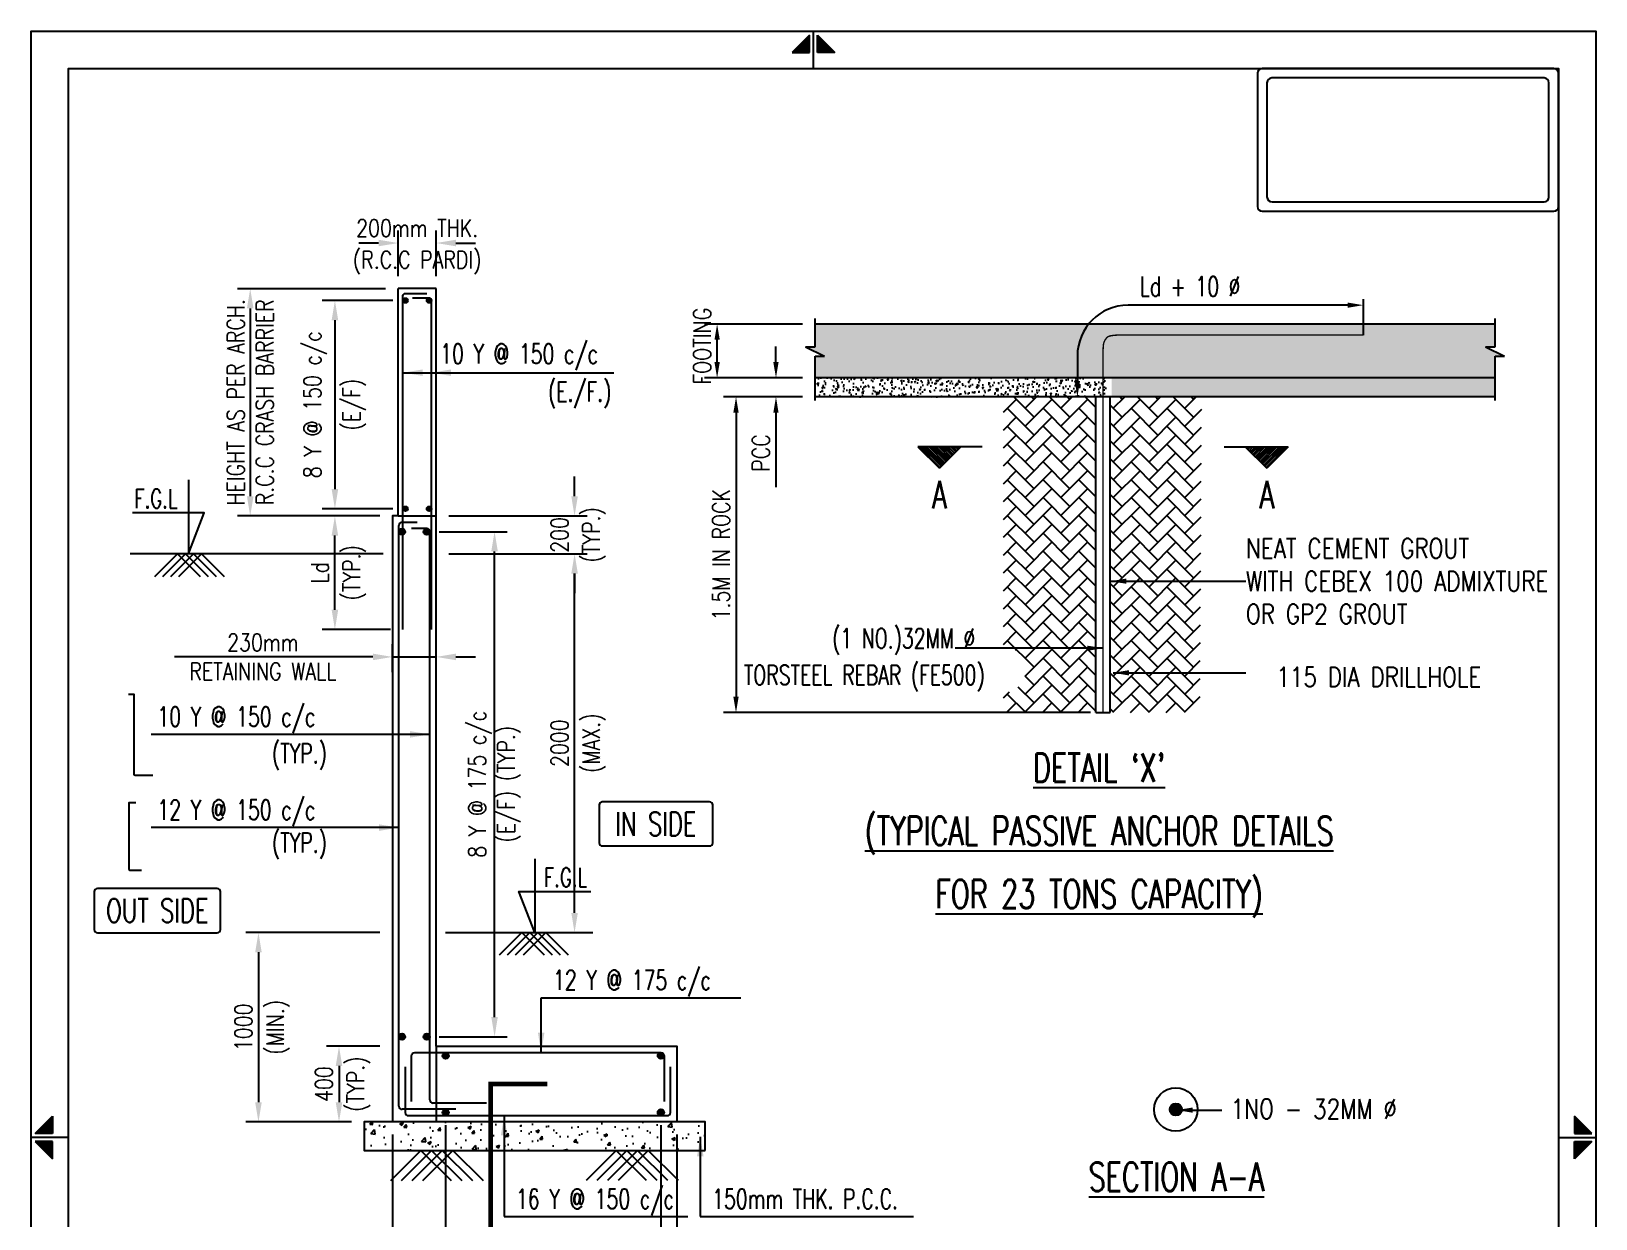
# Model space of a CAD drawing. Extents: x 345615 to 1272425, y -526289 to -156124.
# Drawn here: x 639265 to 664043, y -462405 to -443596 of the extents above; entities that cross this region are included whole.
import ezdxf
from ezdxf.enums import TextEntityAlignment as Align

# ---------------------------------------------------------------- set-up
doc = ezdxf.new("R2010")
doc.units = 0
doc.header["$LTSCALE"] = 500
doc.header["$MEASUREMENT"] = 0
doc.header["$PDMODE"] = 35
doc.header["$PDSIZE"] = -15
doc.linetypes.add('HIDDEN2', pattern=[0.1875, 0.125, -0.0625])
doc.layers.get('DEFPOINTS').update_dxf_attribs({"color": 4})
for name, color, linetype in [('COVER', 2, 'Continuous'), ('DIM', 5, 'Continuous'), ('NO. BEAM', 3, 'Continuous'), ('PNA', 10, 'Continuous'), ('S-BEAM INNER', 4, 'HIDDEN2'), ('S-BEAM OUTER', 4, 'Continuous'), ('S-CONCRET LINE', 4, 'Continuous'), ('S-DIM-1', 5, 'Continuous'), ('S-DROP PANNEL', 3, 'Continuous'), ('S-FOOTING', 4, 'Continuous'), ('S-LEVEL SECTION', 3, 'Continuous'), ('S-PCC', 9, 'Continuous'), ('S-REINFORCEMENT', 6, 'Continuous'), ('S-RETAINING WALL', 6, 'Continuous'), ('S-SECTION MARK', 1, 'Continuous'), ('S-TEXT-1', 4, 'Continuous'), ('S-TITIL', 6, 'Continuous'), ('SCHEDULE LINE-1', 7, 'Continuous'), ('TEXT', 4, 'Continuous'), ('TEXT (SHEET)', 4, 'Continuous'), ('TITLE', 4, 'Continuous')]:
    doc.layers.add(name, color=color, linetype=linetype)
doc.styles.add('ROMANS', font='simplex.shx', dxfattribs={"width": 0.8, "height": 275, "bigfont": 'bigfont.shx'})
doc.dimstyles.new('dim100', dxfattribs={"dimtxt": 250, "dimasz": 250, "dimexe": 200, "dimexo": 200, "dimgap": 100, "dimtad": 1, "dimdec": 0, "dimzin": 0, "dimdsep": 46, "dimtxsty": 'ROMANS', "dimcen": 0, "dimclrd": 5, "dimclre": 5, "dimclrt": 4, "dimadec": 0, "dimazin": 0, "dimtfac": 1, "dimtdec": 0, "dimtix": 1, "dimtofl": 0, "dimtmove": 2, "dimatfit": 3, "dimfxl": 0, "dimtolj": 1, "dimtzin": 0, "dimlwd": -1, "dimlwe": -1, "dimarcsym": 0})
doc.dimstyles.new('dim25', dxfattribs={"dimtxt": 250, "dimasz": 250, "dimexe": 200, "dimexo": 200, "dimgap": 100, "dimtad": 1, "dimdec": 0, "dimlfac": 0.25, "dimzin": 0, "dimdsep": 46, "dimtxsty": 'ROMANS', "dimcen": 0, "dimclrd": 5, "dimclre": 5, "dimclrt": 4, "dimadec": 0, "dimazin": 0, "dimtfac": 1, "dimtdec": 0, "dimtix": 1, "dimtofl": 0, "dimtmove": 2, "dimatfit": 3, "dimfxl": 0, "dimtolj": 1, "dimtzin": 0, "dimlwd": -1, "dimlwe": -1, "dimarcsym": 0})
doc.dimstyles.new('dim33.33', dxfattribs={"dimtxt": 250, "dimasz": 250, "dimexe": 200, "dimexo": 200, "dimgap": 100, "dimtad": 1, "dimdec": 0, "dimlfac": 0.333331, "dimzin": 0, "dimdsep": 46, "dimtxsty": 'ROMANS', "dimcen": 0, "dimclrd": 5, "dimclre": 5, "dimclrt": 4, "dimadec": 0, "dimazin": 0, "dimtfac": 1, "dimtdec": 0, "dimtix": 1, "dimtofl": 0, "dimtmove": 2, "dimatfit": 3, "dimfxl": 0, "dimtolj": 1, "dimtzin": 0, "dimlwd": -1, "dimlwe": -1, "dimarcsym": 0})

# ---------------------------------------------------------------- blocks, each defined once
blk = doc.blocks.new('MID')
at = {"layer": 'TEXT'}
for p, q in [((8.94, 1.07), (4.27, 5.74)), ((4.27, 5.74), (4.27, 1.07)), ((0, 0), (10, 0)), ((4.27, 1.07), (8.94, 1.07)), ((8.94, -1.07), (4.27, -5.74)), ((4.27, -1.07), (8.94, -1.07)), ((4.27, -5.74), (4.27, -1.07))]:
    blk.add_line(p, q, dxfattribs=at)
for points in [[(4.27, 5.74), (8.94, 1.07), (4.27, 1.07)], [(4.27, -5.74), (8.94, -1.07), (4.27, -1.07)]]:
    blk.add_solid(points, dxfattribs=at)
blk = doc.blocks.new('A4')
at = {"layer": 'PNA', "color": 4}
blk.add_lwpolyline([(261008, -3862), (241268, -3862), (241268, 24056), (261008, 24056)], close=True, dxfattribs=at)
at = {"layer": 'PNA', "color": 3}
blk.add_lwpolyline([(260538, -3392), (241738, -3392), (241738, 23586), (260538, 23586)], close=True, dxfattribs=at)
at = {"layer": 'TEXT (SHEET)', "color": 4, "xscale": -46.99999999999999, "yscale": 46.99999999999999, "zscale": 46.99999999999999, "rotation": 270}
blk.add_blockref('MID', (251138, 23586), dxfattribs=at)
at = {"layer": 'TEXT (SHEET)', "color": 4, "yscale": 46.99999999999999, "zscale": 46.99999999999999}
for p, xscale in [((241738, 10097), -46.99999999999999), ((260538, 10097), 46.99999999999999)]:
    blk.add_blockref('MID', p, dxfattribs=dict(at, xscale=xscale))
blk = doc.blocks.new('*D642')
at = {"layer": 'DEFPOINTS', "color": 0}
for p in [(645678, -453506), (644988, -453949), (645678, -453949)]:
    blk.add_point(p, dxfattribs=at)
at = {"layer": 'S-DIM-1', "color": 5}
for p, q in [((644988, -453749), (644988, -453306)), ((645678, -453749), (645678, -453306))]:
    blk.add_line(p, q, dxfattribs=at)
at = {"layer": 'S-DIM-1', "color": 5, "lineweight": -3}
for p, q in [((644675, -453506), (641532, -453506)), ((644988, -453506), (645678, -453506)), ((645990, -453506), (646303, -453506))]:
    blk.add_line(p, q, dxfattribs=at)
at = {"layer": 'S-DIM-1', "color": 5}
for points in [[(644675, -453558), (644675, -453454), (644988, -453506)], [(645990, -453454), (645990, -453558), (645678, -453506)]]:
    blk.add_solid(points, dxfattribs=at)
at = {"layer": 'S-DIM-1', "color": 4, "insert": (642934, -453506), "char_height": 275, "attachment_point": 5, "style": 'ROMANS'}
blk.add_mtext('\\A1;{230mm\\PRETAINING WALL}', dxfattribs=at)
blk = doc.blocks.new('*D643')
at = {"layer": 'DEFPOINTS', "color": 0}
for p in [(645828, -460723), (649238, -460723), (649238, -463528)]:
    blk.add_point(p, dxfattribs=at)
at = {"layer": 'S-DIM-1', "color": 5}
for p, q in [((645828, -460923), (645828, -463728)), ((649238, -460923), (649238, -463728)), ((646140, -463528), (648925, -463528))]:
    blk.add_line(p, q, dxfattribs=at)
for points in [[(646140, -463476), (646140, -463580), (645828, -463528)], [(648925, -463580), (648925, -463476), (649238, -463528)]]:
    blk.add_solid(points, dxfattribs=at)
at = {"layer": 'S-DIM-1', "color": 4, "insert": (647533, -463528), "char_height": 275, "attachment_point": 5, "style": 'ROMANS'}
blk.add_mtext('\\A1;{12 Y @ 150 c/c\\P(T&B)}', dxfattribs=at)
blk = doc.blocks.new('*D644')
at = {"layer": 'DEFPOINTS', "color": 0}
for p in [(645190, -447860), (644074, -451160), (645190, -451160)]:
    blk.add_point(p, dxfattribs=at)
at = {"layer": 'S-DIM-1', "color": 5}
for p, q in [((644990, -447860), (643874, -447860)), ((644074, -448173), (644074, -450848)), ((644990, -451160), (643874, -451160))]:
    blk.add_line(p, q, dxfattribs=at)
for points in [[(644126, -448173), (644022, -448173), (644074, -447860)], [(644022, -450848), (644126, -450848), (644074, -451160)]]:
    blk.add_solid(points, dxfattribs=at)
at = {"layer": 'S-DIM-1', "color": 4, "char_height": 275, "attachment_point": 5, "rotation": 90, "style": 'ROMANS'}
for s, insert in [('\\A1;{8 Y @ 150 c/c', (643764, -449510)), ('(E/F)}', (644383, -449510))]:
    blk.add_mtext(s, dxfattribs=dict(at, insert=insert))
blk = doc.blocks.new('*D645')
at = {"layer": 'DEFPOINTS', "color": 0}
for p in [(645078, -447673), (642733, -451273), (644988, -451273)]:
    blk.add_point(p, dxfattribs=at)
at = {"layer": 'S-DIM-1', "color": 5}
for p, q in [((644878, -447673), (642533, -447673)), ((642733, -447985), (642733, -450960)), ((644788, -451273), (642533, -451273))]:
    blk.add_line(p, q, dxfattribs=at)
for points in [[(642785, -447985), (642681, -447985), (642733, -447673)], [(642681, -450960), (642785, -450960), (642733, -451273)]]:
    blk.add_solid(points, dxfattribs=at)
at = {"layer": 'S-DIM-1', "color": 4, "insert": (642733, -449473), "char_height": 275, "attachment_point": 5, "rotation": 90, "style": 'ROMANS'}
blk.add_mtext('\\A1;{HEIGHT AS PER ARCH.\\PR.C.C CRASH BARRIER}', dxfattribs=at)
blk = doc.blocks.new('*D646')
at = {"layer": 'DEFPOINTS', "color": 0}
for p in [(644074, -451273), (644988, -451273), (645153, -453073)]:
    blk.add_point(p, dxfattribs=at)
at = {"layer": 'S-DIM-1', "color": 5}
for p, q in [((644788, -451273), (643874, -451273)), ((644074, -452760), (644074, -451585)), ((644953, -453073), (643874, -453073))]:
    blk.add_line(p, q, dxfattribs=at)
for points in [[(644126, -451585), (644022, -451585), (644074, -451273)], [(644022, -452760), (644126, -452760), (644074, -453073)]]:
    blk.add_solid(points, dxfattribs=at)
at = {"layer": 'S-DIM-1', "color": 4, "char_height": 275, "attachment_point": 5, "rotation": 90, "style": 'ROMANS'}
for s, insert in [('(TYP.)}', (644383, -452173)), ('\\A1;{Ld', (643836, -452173))]:
    blk.add_mtext(s, dxfattribs=dict(at, insert=insert))
blk = doc.blocks.new('*D647')
at = {"layer": 'DEFPOINTS', "color": 0}
for p in [(645078, -446950), (645078, -447673), (645678, -447673)]:
    blk.add_point(p, dxfattribs=at)
at = {"layer": 'S-DIM-1', "color": 5}
for p, q in [((645078, -447473), (645078, -446750)), ((645678, -447473), (645678, -446750)), ((644765, -446950), (644453, -446950)), ((645990, -446950), (646303, -446950))]:
    blk.add_line(p, q, dxfattribs=at)
for points in [[(644765, -447002), (644765, -446898), (645078, -446950)], [(645990, -446898), (645990, -447002), (645678, -446950)]]:
    blk.add_solid(points, dxfattribs=at)
at = {"layer": 'S-DIM-1', "color": 4, "char_height": 275, "attachment_point": 5, "style": 'ROMANS'}
for s, insert in [('\\A1;{200mm THK.', (645378, -446713)), ('(R.C.C PARDI)}', (645378, -447260))]:
    blk.add_mtext(s, dxfattribs=dict(at, insert=insert))
blk = doc.blocks.new('*D648')
at = {"layer": 'DEFPOINTS', "color": 0}
for p in [(644988, -460873), (649488, -460873), (649488, -464808)]:
    blk.add_point(p, dxfattribs=at)
at = {"layer": 'S-DIM-1', "color": 5}
for p, q in [((644988, -461073), (644988, -465008)), ((649488, -461073), (649488, -465008)), ((645300, -464808), (649175, -464808))]:
    blk.add_line(p, q, dxfattribs=at)
for points in [[(645300, -464756), (645300, -464860), (644988, -464808)], [(649175, -464860), (649175, -464756), (649488, -464808)]]:
    blk.add_solid(points, dxfattribs=at)
at = {"layer": 'S-DIM-1', "color": 4, "insert": (647238, -464571), "char_height": 275, "attachment_point": 5, "style": 'ROMANS'}
blk.add_mtext('\\A1;1500', dxfattribs=at)
blk = doc.blocks.new('*D649')
at = {"layer": 'DEFPOINTS', "color": 0}
for p in [(645678, -451273), (645678, -451873), (647870, -451873)]:
    blk.add_point(p, dxfattribs=at)
at = {"layer": 'S-DIM-1', "color": 5}
for p, q in [((647870, -450960), (647870, -450648)), ((645878, -451273), (648070, -451273)), ((645878, -451873), (648070, -451873)), ((647870, -452185), (647870, -452498))]:
    blk.add_line(p, q, dxfattribs=at)
for points in [[(647818, -450960), (647922, -450960), (647870, -451273)], [(647922, -452185), (647818, -452185), (647870, -451873)]]:
    blk.add_solid(points, dxfattribs=at)
at = {"layer": 'S-DIM-1', "color": 4, "char_height": 275, "attachment_point": 5, "rotation": 90, "style": 'ROMANS'}
for s, insert in [('(TYP.)}', (648179, -451573)), ('\\A1;{200', (647632, -451573))]:
    blk.add_mtext(s, dxfattribs=dict(at, insert=insert))
blk = doc.blocks.new('*D650')
at = {"layer": 'DEFPOINTS', "color": 0}
for p in [(645528, -451523), (646603, -451523), (645528, -459523)]:
    blk.add_point(p, dxfattribs=at)
at = {"layer": 'S-DIM-1', "color": 5}
for p, q in [((645728, -451523), (646803, -451523)), ((646603, -459210), (646603, -451835)), ((645728, -459523), (646803, -459523))]:
    blk.add_line(p, q, dxfattribs=at)
for points in [[(646655, -451835), (646551, -451835), (646603, -451523)], [(646551, -459210), (646655, -459210), (646603, -459523)]]:
    blk.add_solid(points, dxfattribs=at)
at = {"layer": 'S-DIM-1', "color": 4, "insert": (646603, -455523), "char_height": 275, "attachment_point": 5, "rotation": 90, "style": 'ROMANS'}
blk.add_mtext('\\A1;{8 Y @ 175 c/c\\P(E/F) (TYP.)}', dxfattribs=at)
blk = doc.blocks.new('*D651')
at = {"layer": 'DEFPOINTS', "color": 0}
for p in [(644988, -457873), (642863, -460873), (644538, -460873)]:
    blk.add_point(p, dxfattribs=at)
at = {"layer": 'S-DIM-1', "color": 5}
for p, q in [((644788, -457873), (642663, -457873)), ((642863, -458185), (642863, -460560)), ((644338, -460873), (642663, -460873))]:
    blk.add_line(p, q, dxfattribs=at)
for points in [[(642915, -458185), (642811, -458185), (642863, -457873)], [(642811, -460560), (642915, -460560), (642863, -460873)]]:
    blk.add_solid(points, dxfattribs=at)
at = {"layer": 'S-DIM-1', "color": 4, "char_height": 275, "attachment_point": 5, "rotation": 90, "style": 'ROMANS'}
for s, insert in [('\\A1;1000', (642625, -459373)), ('(MIN.)', (643172, -459373))]:
    blk.add_mtext(s, dxfattribs=dict(at, insert=insert))
blk = doc.blocks.new('*D652')
at = {"layer": 'DEFPOINTS', "color": 0}
for p in [(644988, -459673), (644139, -460873), (644538, -460873)]:
    blk.add_point(p, dxfattribs=at)
at = {"layer": 'S-DIM-1', "color": 5}
for p, q in [((644788, -459673), (643939, -459673)), ((644139, -459985), (644139, -460560)), ((644338, -460873), (643939, -460873))]:
    blk.add_line(p, q, dxfattribs=at)
for points in [[(644191, -459985), (644087, -459985), (644139, -459673)], [(644087, -460560), (644191, -460560), (644139, -460873)]]:
    blk.add_solid(points, dxfattribs=at)
at = {"layer": 'S-DIM-1', "color": 4, "char_height": 275, "attachment_point": 5, "rotation": 90, "style": 'ROMANS'}
for s, insert in [('(TYP.)}', (644448, -460273)), ('\\A1;{400', (643901, -460273))]:
    blk.add_mtext(s, dxfattribs=dict(at, insert=insert))
blk = doc.blocks.new('*D653')
at = {"layer": 'DEFPOINTS', "color": 0}
for p in [(645678, -451873), (647870, -451873), (645745, -457873)]:
    blk.add_point(p, dxfattribs=at)
at = {"layer": 'S-DIM-1', "color": 5}
for p, q in [((645878, -451873), (648070, -451873)), ((647870, -457560), (647870, -452185)), ((645945, -457873), (648070, -457873))]:
    blk.add_line(p, q, dxfattribs=at)
for points in [[(647922, -452185), (647818, -452185), (647870, -451873)], [(647818, -457560), (647922, -457560), (647870, -457873)]]:
    blk.add_solid(points, dxfattribs=at)
at = {"layer": 'S-DIM-1', "color": 4, "char_height": 275, "attachment_point": 5, "rotation": 90, "style": 'ROMANS'}
for s, insert in [('\\A1;{2000', (647632, -454873)), ('(MAX.)}', (648179, -454873))]:
    blk.add_mtext(s, dxfattribs=dict(at, insert=insert))
blk = doc.blocks.new('*D654')
at = {"layer": 'DEFPOINTS', "color": 0}
for p in [(651060, -449087), (651680, -449087), (651680, -449387)]:
    blk.add_point(p, dxfattribs=at)
at = {"layer": 'S-SECTION MARK', "color": 5}
for p, q in [((651060, -448837), (651060, -448587)), ((651480, -449087), (650860, -449087)), ((651480, -449387), (650860, -449387)), ((651060, -449637), (651060, -450816))]:
    blk.add_line(p, q, dxfattribs=at)
for points in [[(651018, -448837), (651101, -448837), (651060, -449087)], [(651101, -449637), (651018, -449637), (651060, -449387)]]:
    blk.add_solid(points, dxfattribs=at)
at = {"layer": 'S-SECTION MARK', "color": 4, "insert": (650822, -450351), "char_height": 275, "attachment_point": 5, "rotation": 90, "style": 'ROMANS'}
blk.add_mtext('\\A1; PCC', dxfattribs=at)
blk = doc.blocks.new('*D655')
at = {"layer": 'DEFPOINTS', "color": 0}
for p in [(650128, -448233), (651680, -448233), (651680, -449087)]:
    blk.add_point(p, dxfattribs=at)
at = {"layer": 'S-SECTION MARK', "color": 5}
for p, q in [((651480, -448233), (649928, -448233)), ((650128, -448837), (650128, -448483)), ((651480, -449087), (649928, -449087))]:
    blk.add_line(p, q, dxfattribs=at)
for points in [[(650170, -448483), (650086, -448483), (650128, -448233)], [(650086, -448837), (650170, -448837), (650128, -449087)]]:
    blk.add_solid(points, dxfattribs=at)
at = {"layer": 'S-SECTION MARK', "color": 4, "insert": (649891, -448660), "char_height": 275, "attachment_point": 5, "rotation": 90, "style": 'ROMANS'}
blk.add_mtext('\\A1;{ FOOTING}', dxfattribs=at)
blk = doc.blocks.new('*D656')
at = {"layer": 'DEFPOINTS', "color": 0}
for p in [(651680, -449387), (650427, -454387), (656240, -454387)]:
    blk.add_point(p, dxfattribs=at)
at = {"layer": 'S-SECTION MARK', "color": 5}
for p, q in [((651480, -449387), (650227, -449387)), ((650427, -449637), (650427, -454137)), ((656040, -454387), (650227, -454387))]:
    blk.add_line(p, q, dxfattribs=at)
for points in [[(650469, -449637), (650385, -449637), (650427, -449387)], [(650385, -454137), (650469, -454137), (650427, -454387)]]:
    blk.add_solid(points, dxfattribs=at)
at = {"layer": 'S-SECTION MARK', "color": 4, "insert": (650190, -451887), "char_height": 275, "attachment_point": 5, "rotation": 90, "style": 'ROMANS'}
blk.add_mtext('\\A1;{1.5M IN ROCK }', dxfattribs=at)

msp = doc.modelspace()

# ---------------------------------------------------------------- hatches: boundary and pattern name
h = msp.add_hatch()
h.set_pattern_fill('AR-HBONE', color=8, scale=50, style=0)
h.set_pattern_definition([(45, (868269.89, -456639.42), (0, 282.84271), [600, -200]), (135, (868411.31, -456498), (0, 282.84271), [600, -200])])
edge = h.paths.add_edge_path()
edge.add_arc((654654.078, -453707.886), 367, 271.1226722, 448.8773278)
edge.add_line((654661.269, -453340.956), (654661.269, -449386.745))
edge.add_line((654661.269, -449386.745), (656125.085, -449386.745))
edge.add_line((656125.085, -449386.745), (656125.085, -454386.745))
edge.add_line((656125.085, -454386.745), (654661.269, -454386.745))
edge.add_line((654661.269, -454386.745), (654661.269, -454074.815))
h = msp.add_hatch()
h.set_pattern_fill('AR-HBONE', color=8, scale=50, style=0)
h.set_pattern_definition([(45, (867968.93, -456639.42), (0, 282.84271), [600, -200]), (135, (868110.35, -456498), (0, 282.84271), [600, -200])])
h.paths.add_polyline_path([(656366.439, -454386.745), (657775.781, -454386.745), (657804.633, -449386.745), (656355.085, -449386.745)])
at = {"layer": 'S-PCC'}
h = msp.add_hatch(dxfattribs=at)
h.set_pattern_fill('AR-CONC', color=252, scale=30)
h.set_pattern_definition([(50, (868244.01, -456639.42), (215.17805, -18.82564), [22.5, -247.5]), (355, (868244.01, -456639.42), (-41.6254, 225.65764), [18, -198]), (100.45144, (868261.94, -456640.99), (173.55265, 206.832), [19.12206, -210.34263]), (46.1842, (868244, -456579.42), (320.1724, -49.6558), [33.75, -371.25]), (96.63564, (868270.7, -456583.56), (280.3986, 292.2356), [28.6831, -315.51413]), (351.18416, (868244, -456579.42), (280.3986, 292.2356), [27, -297]), (21, (868274.01, -456594.42), (179.07212, -120.78567), [22.5, -247.5]), (326, (868274.01, -456594.42), (72.9946, 217.54501), [18, -198]), (71.45144, (868288.94, -456604.48), (252.06671, 96.75935), [19.12206, -210.34263]), (37.5, (868244.01, -456639.42), (3.647957, 99.868156), [0, -195.6, 0, -201, 0, -198.75]), (7.5, (868244.01, -456639.42), (78.92086, 118.323514), [0, -114.6, 0, -191.1, 0, -75.75]), (327.5, (868177.11, -456639.42), (160.14673, -6.766462), [0, -75, 0, -234, 0, -310.5]), (317.5, (868147.11, -456639.42), (174.95585, 30.031495), [0, -97.5, 0, -155.4, 0, -220.5])])
h.paths.add_polyline_path([(651680.235, -449086.745), (651680.235, -449386.745), (656325.81, -449386.745), (656325.81, -449086.745)])
h = msp.add_hatch(dxfattribs=at)
h.set_pattern_fill('AR-CONC', color=252, scale=30)
h.set_pattern_definition([(50, (-3835540.92, 129452.61), (215.178055, -18.8256405), [22.5, -247.5]), (355, (-3835540.92, 129452.61), (-41.6254, 225.65764), [18, -198]), (100.4514445, (-3835523, 129451.05), (173.552654, 206.831997), [19.122058, -210.342634]), (46.1842, (-3835540.92, 129512.61), (320.172399, -49.655784), [33.75, -371.25]), (96.6356355, (-3835514.24, 129508.48), (280.398584, 292.23558), [28.683103, -315.514128]), (351.184164, (-3835540.92, 129512.6), (280.398584, 292.23558), [27, -297]), (21, (-3835510.92, 129497.61), (179.0721156, -120.785667), [22.5, -247.5]), (326, (-3835510.92, 129497.61), (72.9946, 217.545014), [18, -198]), (71.451445, (-3835496, 129487.55), (252.066713, 96.759346), [19.122057, -210.342634]), (37.5, (-3835540.92, 129452.614), (3.6479566, 99.8681561), [0, -195.6, 0, -201, 0, -198.75]), (7.5, (-3835540.92, 129452.61), (78.9208612, 118.3235136), [0, -114.6, 0, -191.1, 0, -75.75]), (327.5, (-3835607.82, 129452.614), (160.1467309, -6.7664615), [0, -75, 0, -234, 0, -310.5]), (317.5, (-3835637.82, 129452.61), (174.955851, 30.0314947), [0, -97.5, 0, -155.4, 0, -220.5])])
h.paths.add_polyline_path([(662449.706, -449386.745), (662449.706, -449086.745), (656375.81, -449086.745), (656375.81, -449386.745)])
at = {"layer": 'S-PCC', "linetype": 'ByBlock'}
h = msp.add_hatch(dxfattribs=at)
h.set_pattern_fill('AR-CONC,_O', color=8, scale=75)
h.set_pattern_definition([(50, (591899.8, -203751.4), (537.9451, -47.0641), [56.25, -618.75]), (355, (591899.8, -203751.4), (-104.0635, 564.1441), [45, -495]), (100.45144, (591944.6, -203755.3), (433.8816, 517.08), [47.8051, -525.8566]), (46.1842, (591899.8, -203601.4), (800.431, -124.1395), [84.375, -928.125]), (96.63564, (591966.5, -203611.74), (700.9965, 730.589), [71.7078, -788.7853]), (351.18416, (591899.8, -203601.4), (700.9965, 730.589), [67.5, -742.5]), (21, (591974.8, -203638.9), (447.6803, -301.9642), [56.25, -618.75]), (326, (591974.8, -203638.9), (182.4865, 543.8625), [45, -495]), (71.45144, (592012.1, -203664.06), (630.1668, 241.8984), [47.8051, -525.8566]), (37.5, (591899.8, -203751.4), (9.11989, 249.67039), [0, -489, 0, -502.5, 0, -496.875]), (7.5, (591899.8, -203751.4), (197.30215, 295.80878), [0, -286.5, 0, -477.75, 0, -189.375]), (327.5, (591732.54, -203751.4), (400.36683, -16.91615), [0, -187.5, 0, -585, 0, -776.25]), (317.5, (591657.54, -203751.4), (437.38963, 75.07874), [0, -243.75, 0, -388.5, 0, -551.25])])
h.paths.add_polyline_path([(644537.528, -460872.526), (644537.528, -461322.526), (649937.528, -461322.526), (649937.528, -460872.526)])
at = {"layer": 'S-REINFORCEMENT'}
h = msp.add_hatch(color=4, dxfattribs=at)
h.dxf.hatch_style = 1
h.paths.add_polyline_path([(657488.316, -460675.647, 1), (657296.316, -460675.647, 1)])
at = {"layer": 'S-SECTION MARK', "ltscale": 5}
h = msp.add_hatch(dxfattribs=at)
h.set_pattern_fill('ANSI31', color=256, scale=215.508705, angle=180, style=0)
h.set_pattern_definition([(315, (560401.03, -447881.486), (-19.048458, -19.048458), [])])
h.paths.add_polyline_path([(653647.456, -450514.12), (653307.625, -450180.209), (653987.288, -450180.209)])
h = msp.add_hatch(dxfattribs=at)
h.set_pattern_fill('ANSI31', color=256, scale=215.508705, style=0)
h.set_pattern_definition([(225, (752079.14, -447881.486), (19.048458, -19.048458), [])])
h.paths.add_polyline_path([(658832.713, -450514.12), (659172.545, -450180.209), (658492.881, -450180.209)])
at = {"layer": 'S-TEXT-1'}
h = msp.add_hatch(dxfattribs=at)
h.set_pattern_fill('DOTS', color=252, scale=1000)
h.set_pattern_definition([(0, (-3835540.92, 131550.98), (31.25, 62.5), [0, -62.5])])
h.paths.add_polyline_path([(662449.706, -449086.745), (662449.706, -448742.99), (662599.706, -448742.99), (662299.706, -448592.99), (662449.706, -448592.99), (662449.706, -448233.117), (660364.088, -448233.117), (660364.088, -448407.651), (656479.645, -448407.651), (656439.983, -448409.537), (656399.125, -448413.339), (656367.538, -448418.267), (656343.776, -448424.1), (656326.391, -448430.615), (656313.934, -448437.59), (656304.96, -448444.804), (656298.019, -448452.034), (656291.896, -448459.111), (656286.293, -448466.084), (656281.144, -448473.055), (656276.384, -448480.124), (656271.945, -448487.393), (656267.762, -448494.964), (656263.769, -448502.939), (656259.9, -448511.418), (656256.116, -448520.701), (656252.495, -448531.875), (656249.142, -448546.224), (656246.162, -448565.031), (656243.661, -448589.582), (656241.744, -448621.16), (656240.517, -448661.049), (656240.085, -448710.533), (656240.085, -449086.745)])
h.paths.add_polyline_path([(656240.085, -449086.745), (656240.085, -448710.533), (656240.517, -448661.049), (656241.744, -448621.16), (656243.661, -448589.582), (656246.162, -448565.031), (656249.142, -448546.224), (656252.495, -448531.875), (656256.116, -448520.701), (656259.9, -448511.418), (656263.769, -448502.939), (656267.762, -448494.964), (656271.945, -448487.393), (656276.384, -448480.124), (656281.144, -448473.055), (656286.293, -448466.084), (656291.896, -448459.111), (656298.019, -448452.034), (656304.96, -448444.804), (656313.934, -448437.59), (656326.391, -448430.615), (656343.776, -448424.1), (656367.538, -448418.267), (656399.125, -448413.339), (656439.983, -448409.537), (656479.645, -448407.651), (660364.088, -448407.651), (660364.088, -448233.117), (656012.84, -448233.117, 0.171564731), (655834.078, -448738.757), (655834.078, -449086.745)])
h.paths.add_polyline_path([(651530.235, -448592.99), (651830.235, -448742.99), (651680.235, -448742.99), (651680.235, -449086.745), (655834.078, -449086.745), (655834.078, -448738.757, -0.171564731), (656012.84, -448233.117), (651680.235, -448233.117), (651680.235, -448592.99)])

# ---------------------------------------------------------------- linework, layer by layer
at = {"color": 170}
msp.add_line((660364.088, -448407.651), (660364.088, -447837.257), dxfattribs=at)
for p, q in [((651680.235, -448592.99), (651680.235, -448142.99)), ((662449.706, -448592.99), (662449.706, -448142.99)), ((651530.235, -448592.99), (651680.235, -448592.99)), ((651530.235, -448592.99), (651830.235, -448742.99)), ((662299.706, -448592.99), (662449.706, -448592.99)), ((662299.706, -448592.99), (662599.706, -448742.99)), ((651680.235, -448742.99), (651830.235, -448742.99)), ((651680.235, -449446.619), (651680.235, -448742.99)), ((662449.706, -448742.99), (662599.706, -448742.99)), ((662449.706, -449446.619), (662449.706, -448742.99)), ((656355.085, -454386.745), (656355.085, -449386.745))]:
    msp.add_line(p, q)
at = {"color": 10}
for p, q in [((656125.085, -454386.745), (656125.085, -449386.745)), ((656355.085, -454386.745), (656355.085, -449386.745)), ((656125.085, -454386.745), (656355.085, -454386.745))]:
    msp.add_line(p, q, dxfattribs=at)
at = {"color": 170}
msp.add_lwpolyline([(660114.088, -447934.257), (656638.578, -447934.257, 0.414213562), (655834.078, -448738.757), (655834.078, -449136.745)], format="xyb", dxfattribs=at)
for points in [[(660114.088, -447892.59), (660364.088, -447934.257), (660114.088, -447975.924)], [(655875.745, -449136.745), (655834.078, -449386.745), (655792.412, -449136.745)]]:
    msp.add_solid(points, dxfattribs=at)
at = {"layer": 'COVER', "color": 1}
msp.add_circle((657392.591, -460675.647), 345, dxfattribs=at)
at = {"layer": 'NO. BEAM', "color": 7}
for points in [[(650008.463, -455800.621), (648308.463, -455800.621, 0.414213562), (648258.463, -455850.621), (648258.463, -456450.621, 0.414213562), (648308.463, -456500.621), (650008.463, -456500.621, 0.414213562), (650058.463, -456450.621), (650058.463, -455850.621, 0.414213562)], [(642211.315, -457174.194), (640311.315, -457174.194, 0.414213562), (640261.315, -457224.194), (640261.315, -457824.194, 0.414213562), (640311.315, -457874.194), (642211.315, -457874.194, 0.414213562), (642261.315, -457824.194), (642261.315, -457224.194, 0.414213562)]]:
    msp.add_lwpolyline(points, format="xyb", close=True, dxfattribs=at)
at = {"layer": 'S-BEAM INNER', "color": 8, "ltscale": 1500, "elevation": -24.95}
msp.add_lwpolyline([(645077.528, -451272.526), (645677.528, -451272.526)], dxfattribs=at)
at = {"layer": 'S-BEAM OUTER', "ltscale": 2, "elevation": -24.95}
msp.add_lwpolyline([(645077.528, -451272.526), (645077.528, -447672.526)], dxfattribs=at)
at = {"layer": 'S-CONCRET LINE'}
for p, q in [((645677.528, -447672.526, -24.95), (645077.528, -447672.526, -24.95)), ((645677.528, -451272.526, -24.95), (645677.528, -447672.526, -24.95)), ((662449.706, -448233.117), (651680.235, -448233.117)), ((662449.706, -449086.745), (651680.235, -449086.745)), ((662449.706, -449386.745), (651680.235, -449386.745))]:
    msp.add_line(p, q, dxfattribs=at)
at = {"layer": 'S-FOOTING', "elevation": -24.95}
msp.add_lwpolyline([(645677.528, -459672.526), (649487.528, -459672.526), (649487.528, -460872.526), (644987.528, -460872.526)], dxfattribs=at)
at = {"layer": 'S-LEVEL SECTION'}
for p, q in [((644837.528, -451872.526, -24.95), (640832.295, -451872.526)), ((645827.528, -457872.526, -24.95), (648161.482, -457872.526))]:
    msp.add_line(p, q, dxfattribs=at)
for points in [[(641754.148, -450702.126), (641754.148, -451872.526), (642004.148, -451222.526), (640866.551, -451222.526)], [(647239.629, -456702.126), (647239.629, -457872.526), (646989.629, -457222.526), (648127.226, -457222.526)]]:
    msp.add_lwpolyline(points, dxfattribs=at)
at = {"layer": 'S-PCC', "color": 8}
for points in [[(641222.045, -452230.498), (641580.017, -451872.526), (641937.99, -452230.498)], [(641348.607, -452230.498), (641706.58, -451872.526), (642064.553, -452230.498)], [(641475.17, -452230.498), (641833.142, -451872.526), (642191.115, -452230.498)], [(641601.732, -452230.498), (641959.705, -451872.526), (642317.678, -452230.498)], [(647392.045, -458230.498), (647034.072, -457872.526), (646676.099, -458230.498)], [(647518.607, -458230.498), (647160.634, -457872.526), (646802.662, -458230.498)], [(647645.17, -458230.498), (647287.197, -457872.526), (646929.224, -458230.498)], [(647771.732, -458230.498), (647413.759, -457872.526), (647055.787, -458230.498)]]:
    msp.add_lwpolyline(points, dxfattribs=at)
at = {"layer": 'S-PCC', "color": 8, "linetype": 'ByBlock', "elevation": -24.95}
msp.add_lwpolyline([(649937.528, -461322.526), (649937.528, -460872.526), (644537.528, -460872.526), (644537.528, -461322.526)], close=True, dxfattribs=at)
at = {"layer": 'S-PCC', "color": 8, "elevation": -24.95}
for points in [[(644960.231, -461799.823), (645437.528, -461322.526), (645914.825, -461799.823)], [(645128.981, -461799.823), (645606.278, -461322.526), (646083.575, -461799.823)], [(645297.731, -461799.823), (645775.028, -461322.526), (646252.325, -461799.823)], [(645466.481, -461799.823), (645943.778, -461322.526), (646421.075, -461799.823)], [(649008.575, -461799.823), (648531.278, -461322.526), (648053.981, -461799.823)], [(649177.325, -461799.823), (648700.028, -461322.526), (648222.731, -461799.823)], [(649346.075, -461799.823), (648868.778, -461322.526), (648391.481, -461799.823)], [(649514.825, -461799.823), (649037.528, -461322.526), (648560.231, -461799.823)]]:
    msp.add_lwpolyline(points, dxfattribs=at)
at = {"layer": 'S-REINFORCEMENT', "color": 5}
for p, q in [((645087.528, -460622.526, -24.95), (645087.528, -451422.526, -24.95)), ((645137.528, -451372.526, -24.95), (645377.528, -451372.526, -24.95)), ((645527.528, -451472.526, -24.95), (645287.528, -451472.526, -24.95)), ((645577.528, -460522.526, -24.95), (645577.528, -451522.526, -24.95)), ((646477.528, -460572.526, -24.95), (645627.528, -460572.526, -24.95)), ((645987.528, -460672.526, -24.95), (645137.528, -460672.526, -24.95))]:
    msp.add_line(p, q, dxfattribs=at)
for points, elevation in [([(645152.528, -453072.526), (645152.528, -447785.026, -0.414213562), (645190.028, -447747.526), (645527.528, -447747.526)], -24.95), ([(645602.528, -453072.526), (645602.528, -447860.026, 0.414213562), (645565.028, -447822.526), (645302.528, -447822.526)], -24.95), ([(641192.93, -455383.155), (640909.596, -455383.155, -0.414213562), (640892.93, -455366.488), (640892.93, -454099.822), (640805.405, -454099.822)], -1024321.052), ([(640920.13, -455818.683), (640811.644, -455818.683), (640811.644, -456868.683, 0.414213562), (640828.31, -456885.35), (641011.644, -456885.35)], -24.95), ([(645287.528, -460547.526), (645287.528, -459822.526, -0.414213562), (645337.528, -459772.526), (649237.528, -459772.526, -0.414213562), (649287.528, -459822.526), (649287.528, -460547.526)], -24.95), ([(645187.528, -459997.526), (645187.528, -460722.526, 0.414213562), (645237.528, -460772.526), (649337.528, -460772.526, 0.414213562), (649387.528, -460722.526), (649387.528, -459997.526)], -24.95)]:
    msp.add_lwpolyline(points, format="xyb", dxfattribs=dict(at, elevation=elevation))
for points, const_width, elevation in [([(645171.278, -447860.026, -1), (645208.778, -447860.026, -1)], 37.5, -106592.514), ([(645583.778, -447860.026, 1), (645546.278, -447860.026, 1)], 37.5, -106592.514), ([(645171.278, -451160.026, 1), (645208.778, -451160.026, 1)], 37.5, -106592.514), ([(645583.778, -451160.026, -1), (645546.278, -451160.026, -1)], 37.5, -106592.514), ([(645137.528, -451497.526, -1), (645137.528, -451547.526, -1)], 50, -24.95), ([(645527.528, -451497.526, 1), (645527.528, -451547.526, 1)], 50, -24.95), ([(645137.528, -459547.526, 1), (645137.528, -459497.526, 1)], 50, -17444.192), ([(645527.528, -459547.526, -1), (645527.528, -459497.526, -1)], 50, -24.95), ([(645827.528, -459797.526, -1), (645827.528, -459847.526, -1)], 50, -36297.515), ([(649237.528, -459797.526, 1), (649237.528, -459847.526, 1)], 50, -36297.515), ([(645827.528, -460747.526, 1), (645827.528, -460697.526, 1)], 50, -36297.515), ([(649237.528, -460747.526, -1), (649237.528, -460697.526, -1)], 50, -36297.515)]:
    msp.add_lwpolyline(points, format="xyb", close=True, dxfattribs=dict(at, const_width=const_width, elevation=elevation))
at = {"layer": 'S-REINFORCEMENT', "const_width": 22.5}
for points in [[(656240.085, -448710.533), (656240.517, -448661.049), (656241.744, -448621.16), (656243.661, -448589.582), (656246.162, -448565.031), (656249.142, -448546.224), (656252.495, -448531.875), (656256.116, -448520.701), (656259.9, -448511.418), (656263.769, -448502.939), (656267.762, -448494.964), (656271.945, -448487.393), (656276.384, -448480.124), (656281.144, -448473.055), (656286.293, -448466.084), (656291.896, -448459.111), (656298.019, -448452.034), (656304.96, -448444.804), (656313.934, -448437.59), (656326.391, -448430.615), (656343.776, -448424.1), (656367.538, -448418.267), (656399.125, -448413.339), (656439.983, -448409.537), (656491.56, -448407.084)], [(656439.334, -448407.651), (660364.088, -448407.651)]]:
    msp.add_lwpolyline(points, dxfattribs=at)
at = {"layer": 'S-REINFORCEMENT', "lineweight": 30, "const_width": 22.5}
msp.add_lwpolyline([(656240.085, -448678.034), (656240.085, -454386.745)], dxfattribs=at)
at = {"layer": 'S-REINFORCEMENT', "const_width": 75, "elevation": -24.95}
msp.add_lwpolyline([(647440.144, -460272.526), (646540.144, -460272.526), (646540.144, -463872.526)], dxfattribs=at)
at = {"layer": 'S-REINFORCEMENT', "color": 5}
for centre, radius in [((645190.028, -447860.026, -24.95), 37.5), ((645565.028, -447860.026, -24.95), 37.5), ((645190.028, -451160.026, -24.95), 37.5), ((645565.028, -451160.026, -24.95), 37.5), ((645137.528, -451522.526, 17394.292), 50), ((645527.528, -451522.526, 17394.292), 50), ((645137.528, -459522.526, -24.95), 50), ((645527.528, -459522.526, 17394.292), 50), ((645827.528, -459822.526, -24.95), 50), ((649237.528, -459822.526, -24.95), 50), ((645827.528, -460722.526, -24.95), 50), ((649237.528, -460722.526, -24.95), 50)]:
    msp.add_circle(centre, radius, dxfattribs=at)
at = {"layer": 'S-REINFORCEMENT'}
msp.add_circle((657392.316, -460675.647), 96, dxfattribs=at)
at = {"layer": 'S-REINFORCEMENT', "color": 5}
for centre, start, end in [((645137.528, -451422.526, -24.95), 90, 180), ((645527.528, -451522.526, -24.95), 0, 90), ((645137.528, -460622.526, -24.95), 180, 270), ((645627.528, -460522.526, -24.95), 180, 270)]:
    msp.add_arc(centre, 50, start, end, dxfattribs=at)
at = {"layer": 'S-RETAINING WALL', "color": 8, "linetype": 'HIDDEN2', "ltscale": 2500}
msp.add_line((645677.528, -459672.526, -24.95), (645677.528, -460872.526, -24.95), dxfattribs=at)
at = {"layer": 'S-RETAINING WALL', "color": 4, "ltscale": 2500, "elevation": -24.95}
for points in [[(645077.528, -451272.526), (644987.528, -451272.526), (644987.528, -460872.526)], [(645677.528, -459672.526), (645677.528, -451272.526)]]:
    msp.add_lwpolyline(points, dxfattribs=at)
at = {"layer": 'S-SECTION MARK'}
for p, q in [((654323.697, -450180.209), (653307.625, -450180.209)), ((653307.625, -450180.209), (653647.456, -450514.12)), ((653987.288, -450180.209), (653647.456, -450514.12)), ((658156.472, -450180.209), (659172.545, -450180.209)), ((658492.881, -450180.209), (658832.713, -450514.12)), ((659172.545, -450180.209), (658832.713, -450514.12))]:
    msp.add_line(p, q, dxfattribs=at)
at = {"layer": 'SCHEDULE LINE-1', "color": 2}
for points in [[(658687.025, -444260.647), (658687.025, -446372.647, 0.414213562), (658762.025, -446447.647), (663378.525, -446447.647, 0.414213562), (663453.525, -446372.647), (663453.525, -444260.647, 0.414213562), (663378.525, -444185.647), (658762.025, -444185.647, 0.414213562)], [(658837.025, -444410.647), (658837.025, -446217.647, 0.414213562), (658917.025, -446297.647), (663228.525, -446297.647, 0.414213562), (663303.525, -446222.647), (663303.525, -444410.647, 0.414213562), (663228.525, -444335.647), (658912.025, -444335.647, 0.414213562)]]:
    msp.add_lwpolyline(points, format="xyb", close=True, dxfattribs=at)

# ---------------------------------------------------------------- block references
at = {"xscale": 1.25523012566191, "yscale": 1.25523012566191, "zscale": 1.25523012566191}
msp.add_blockref('A4', (336417.866, -473792.014), dxfattribs=at)

# ---------------------------------------------------------------- texts
at = {"layer": 'S-LEVEL SECTION', "style": 'ROMANS', "width": 0.7}
for p in [(640898.135, -450997.526), (647385.641, -456997.526)]:
    msp.add_text('F.G.L', height=300, dxfattribs=at).set_placement(p, align=Align.MIDDLE_LEFT)
at = {"layer": 'S-SECTION MARK', "style": 'ROMANS', "width": 0.7}
for p in [(653647.456, -450934.283), (658832.713, -450934.283)]:
    msp.add_text('A', height=437.5, dxfattribs=at).set_placement(p, align=Align.MIDDLE)
at = {"layer": 'S-TEXT-1', "style": 'ROMANS', "width": 0.7}
for s, p in [('Ld + 10 ∅', (656822.464, -447793.745)), ('(1 NO.)32MM ∅', (651948.632, -453368.332)), ('TORSTEEL REBAR (FE500)', (650550.382, -453948.689))]:
    msp.add_text(s, height=312.5, dxfattribs=at).set_placement(p)
for s, p in [('10 Y @ 150 c/c', (645740.822, -448703.719, -24.95)), ('(E./F.)', (647449.156, -449303.719, -24.95)), ('10 Y @ 150 c/c', (641262.981, -454451.905, -24.95)), ('(TYP.)', (643075.481, -455033.155, -1024321.052)), ('12 Y @ 150 c/c', (641262.981, -455928.811, -24.95)), ('(TYP.)', (643075.481, -456446.668, -24.95)), ('12 Y @ 175 c/c', (647528.835, -458624.994, -12.885)), ('16 Y @ 150 c/c', (646942.174, -462091.276, -12.885)), ('150mm THK. P.C.C.', (650049.06, -462091.276, -12.885))]:
    msp.add_text(s, height=312.5, dxfattribs=at).set_placement(p, align=Align.MIDDLE_LEFT)
at = {"layer": 'S-TEXT-1', "style": 'ROMANS', "width": 0.8}
msp.add_text('1NO - 32MM %%C', height=312.5, dxfattribs=at).set_placement((659578.757, -460666.107), align=Align.MIDDLE_CENTER)
at = {"layer": 'S-TEXT-1', "char_height": 312.5, "attachment_point": 4, "style": 'ROMANS'}
for s, insert, width in [('NEAT CEMENT GROUT\\PWITH CEBEX 100 ADMIXTURE \\POR GP2 GROUT ', (658503.579, -452306.408), 8256.99903), ('115 DIA DRILLHOLE', (658984.992, -453823.909), 6760.58933)]:
    msp.add_mtext(s, dxfattribs=dict(at, insert=insert, width=width))
at = {"layer": 'S-TITIL', "style": 'ROMANS', "width": 0.7}
for s, p in [("%%UDETAIL `X'", (656179.813, -455260.867)), ('%%U(TYPICAL PASSIVE ANCHOR DETAILS', (656179.813, -456260.867)), ('%%UFOR 23 TONS CAPACITY)', (656179.813, -457260.785)), ('%%USECTION A-A', (657404.332, -461741.318))]:
    msp.add_text(s, height=450, dxfattribs=at).set_placement(p, align=Align.MIDDLE_CENTER)
at = {"layer": 'TITLE', "color": 2, "style": 'ROMANS', "width": 0.7}
for s, p in [('IN SIDE', (649158.463, -456150.621, -24.95)), ('OUT SIDE', (641261.315, -457524.194, -24.95))]:
    msp.add_text(s, height=375, dxfattribs=at).set_placement(p, align=Align.MIDDLE_CENTER)

# ---------------------------------------------------------------- dimensions: what is measured, and where the dimension line sits
at = {"layer": 'S-DIM-1'}
dim = msp.add_linear_dim(base=(645077.528, -446950.139, -24.95), p1=(645677.528, -447672.526, -24.95), p2=(645077.528, -447672.526, -24.95), text='{<>mm THK.\\X(R.C.C PARDI)}', dimstyle='dim33.33', override={"dimtxt": 312.5, "dimasz": 312.5, "dimtmove": 0}, dxfattribs=at)
dim.commit()
dim.dimension.update_dxf_attribs({"geometry": '*D647', "text_midpoint": (645377.528, -446950.139, -24.95)})
for base, p1, p2, angle, text, override, picture, middle in [((642732.749, -451272.526, -24.95), (645077.528, -447672.526, -24.95), (644987.528, -451272.526, -24.95), 90, '{HEIGHT AS PER ARCH.\\XR.C.C CRASH BARRIER}', {"dimtxt": 312.5, "dimasz": 312.5, "dimtmove": 0}, '*D645', (642732.749, -449472.526, -24.95)), ((646603.3, -451522.526, -24.95), (645527.528, -459522.526, -24.95), (645527.528, -451522.526, -24.95), 90, '{8 Y @ 175 c/c\\X(E/F) (TYP.)}', {"dimtxt": 312.5, "dimasz": 312.5, "dimtmove": 0}, '*D650', (646603.3, -455522.526, -24.95)), ((649237.528, -463528.118, -36297.515), (645827.528, -460722.526, -24.95), (649237.528, -460722.526, -36297.515), 180, '{12 Y @ 150 c/c\\X(T&B)}', {"dimtxt": 312.5, "dimasz": 312.5, "dimtxsty": 'ROMANS', "dimtmove": 0}, '*D643', (647532.528, -463528.118, -36297.515))]:
    dim = msp.add_linear_dim(base=base, p1=p1, p2=p2, angle=angle, text=text, dimstyle='dim33.33', override=override, dxfattribs=at)
    dim.commit()
    dim.dimension.update_dxf_attribs({"geometry": picture, "text_midpoint": middle, "dimtype": 160})
for base, p1, p2, angle, text, override, picture, middle in [((644073.749, -451160.026, -106592.514), (645190.028, -447860.026, -106592.514), (645190.028, -451160.026, -106592.514), 90, '{8 Y @ 150 c/c\\X (E/F)}', {"dimtxt": 312.5, "dimasz": 312.5, "dimtmove": 0}, '*D644', (644073.749, -449510.026, -106592.514)), ((647869.661, -451872.526, -24.95), (645677.528, -451272.526, -24.95), (645677.528, -451872.526, -24.95), 90, '{<>\\X(TYP.)}', {"dimtxt": 312.5, "dimasz": 312.5, "dimtmove": 0}, '*D649', (647869.661, -451572.526, -24.95)), ((644073.749, -451272.526, -24.95), (645152.528, -453072.526, -24.95), (644987.528, -451272.526, -24.95), 270, '{Ld\\X(TYP.)}', {"dimtxt": 312.5, "dimasz": 312.5, "dimtmove": 0}, '*D646', (644073.749, -452172.526, -24.95)), ((647869.661, -451872.526, -24.95), (645744.831, -457872.526, -24.95), (645677.528, -451872.526, -24.95), 270, '{<>\\X(MAX.)}', {"dimtxt": 312.5, "dimasz": 312.5, "dimtxsty": 'ROMANS', "dimtmove": 0}, '*D653', (647869.661, -454872.526, -24.95)), ((642862.698, -460872.526, -24.95), (644987.528, -457872.526, -24.95), (644537.528, -460872.526, -49.9), 90, '<>\\X(MIN.)', {"dimtxt": 312.5, "dimasz": 312.5, "dimtmove": 0}, '*D651', (642862.698, -459372.526, -24.95)), ((644138.593, -460872.526, -24.95), (644987.528, -459672.526, -24.95), (644537.528, -460872.526, -24.95), 90, '{<>\\X(TYP.)}', {"dimtxt": 312.5, "dimasz": 312.5, "dimtmove": 0}, '*D652', (644138.593, -460272.526, -24.95))]:
    dim = msp.add_linear_dim(base=base, p1=p1, p2=p2, angle=angle, text=text, dimstyle='dim33.33', override=override, dxfattribs=at)
    dim.commit()
    dim.dimension.update_dxf_attribs({"geometry": picture, "text_midpoint": middle})
dim = msp.add_linear_dim(base=(645677.528, -453505.613, -24.95), p1=(644987.528, -453948.551, -24.95), p2=(645677.528, -453948.551, -24.95), text='{<>mm\\XRETAINING WALL}', dimstyle='dim33.33', override={"dimtxt": 312.5, "dimasz": 312.5, "dimtxsty": 'ROMANS', "dimtofl": 1, "dimtmove": 0, "dimlwd": 65533}, dxfattribs=at)
dim.commit()
dim.dimension.update_dxf_attribs({"geometry": '*D642', "text_midpoint": (642934.403, -453505.613, -24.95), "dimtype": 160})
dim = msp.add_linear_dim(base=(649487.528, -464808.063, -24.95), p1=(644987.528, -460872.526, -24.95), p2=(649487.528, -460872.526, -24.95), dimstyle='dim33.33', override={"dimtxt": 312.5, "dimasz": 312.5, "dimtmove": 0}, dxfattribs=at)
dim.commit()
dim.dimension.update_dxf_attribs({"geometry": '*D648', "text_midpoint": (647237.528, -464570.563, -24.95)})
at = {"layer": 'S-SECTION MARK', "color": 2}
for base, p1, p2, text, override, picture, middle, dimtype in [((650128.078, -448233.117), (651680.235, -449086.745), (651680.235, -448233.117), '{ FOOTING}', {"dimtxsty": 'ROMANS', "dimtmove": 1}, '*D655', (650128.078, -448659.931), 160), ((651059.578, -449086.745), (651680.235, -449386.745), (651680.235, -449086.745), ' PCC', {"dimtmove": 0}, '*D654', (651059.578, -450351.317), 161)]:
    dim = msp.add_linear_dim(base=base, p1=p1, p2=p2, angle=90, text=text, dimstyle='dim100', override=override, dxfattribs=at)
    dim.commit()
    dim.dimension.update_dxf_attribs({"geometry": picture, "text_midpoint": middle, "dimtype": dimtype})
dim = msp.add_linear_dim(base=(650427.078, -454386.745), p1=(651680.235, -449386.745), p2=(656240.085, -454386.745), angle=90, text='{1.5M IN ROCK }', dimstyle='dim100', override={"dimtxsty": 'ROMANS'}, dxfattribs=at)
dim.commit()
dim.dimension.update_dxf_attribs({"geometry": '*D656', "text_midpoint": (650189.578, -451886.745)})

# ---------------------------------------------------------------- leaders
at = {"layer": 'DIM', "linetype": 'ByBlock'}
for points in [[(656357.787, -452306.408), (657949.806, -452306.408), (658503.579, -452306.408)], [(656240.085, -453368.386), (654460.339, -453368.386), (653896.548, -453368.386)], [(656399.208, -453757.704), (658248.908, -453757.704), (658503.579, -453757.704)], [(657408.751, -460684.62), (658123.667, -460684.62)]]:
    msp.add_leader(points, dimstyle='dim100', dxfattribs=at)
at = {"layer": 'S-DIM-1'}
for points, dimstyle, override in [([(645152.528, -449003.719, -106592.514), (648490.822, -449003.719, -106592.514)], 'dim100', {"dimasz": 312.5, "dimgap": 100, "dimtad": 0}), ([(645602.528, -449003.719, -106592.514), (648490.822, -449003.719, -106592.514)], 'dim100', {"dimasz": 312.5, "dimgap": 100, "dimtad": 0}), ([(647341.335, -459772.526, -24.95), (647341.335, -458906.244, -24.95), (650502.099, -458906.244, -24.95)], 'dim25', {"dimasz": 312.5}), ([(646754.674, -460772.526, -24.95), (646754.674, -462372.526, -24.95), (649662.437, -462372.526, -24.95)], 'dim25', {"dimasz": 312.5}), ([(649861.56, -461106.42, -37.015), (649861.56, -462372.526, -37.015), (653238.34, -462372.526, -37.015)], 'dim25', {"dimasz": 312.5})]:
    msp.add_leader(points, dimstyle=dimstyle, override=override, dxfattribs=at)
at = {"layer": 'S-DROP PANNEL'}
for points in [[(645577.528, -454733.155, -1024321.052), (641163.362, -454733.155, -1024321.052)], [(645087.528, -456210.061, -1024321.052), (641163.362, -456210.061, -1024321.052)]]:
    msp.add_leader(points, dimstyle='dim100', override={"dimasz": 312.5, "dimtad": 0, "dimarcsym": 1}, dxfattribs=at)

doc.saveas('drawing.dxf')
